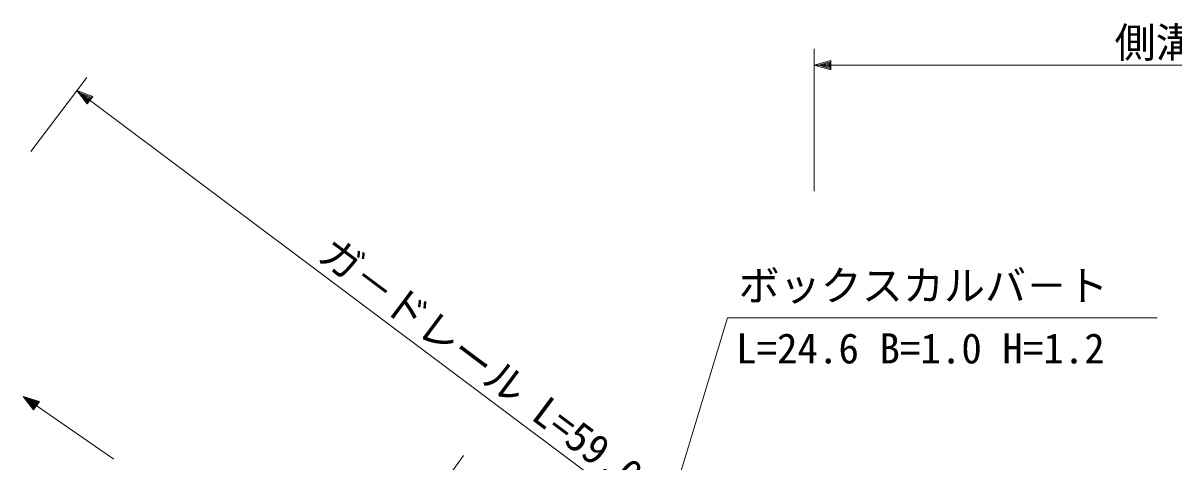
# Model space of a CAD drawing. Units: millimetres, scale not verified. Extents: x 40000 to 680000, y 20000 to 380000.
# Drawn here: x 110403 to 180477, y 310366 to 337084 of the extents above; entities that cross this region are included whole.
import ezdxf
from ezdxf.enums import TextEntityAlignment as Align

# ---------------------------------------------------------------- set-up
doc = ezdxf.new("R2010")
doc.units = ezdxf.units.MM
doc.header["$LTSCALE"] = 1000
doc.layers.add('M-BGD', color=7, linetype='Continuous', lineweight=13)
doc.layers.add('M-STR-HTXT', color=7, linetype='Continuous', lineweight=13)
doc.styles.add('ＭＳ ゴシック', font='')
doc.styles.get('ＭＳ ゴシック').set_extended_font_data('MS Gothic')

msp = doc.modelspace()

# ---------------------------------------------------------------- linework, layer by layer
at = {"layer": 'M-BGD'}
for p, q in [((115934, 310533), (110403, 314361)), ((110403, 314361), (111042, 313531)), ((111407, 314055), (110403, 314361)), ((110502, 314293), (111043, 313603)), ((111340, 314028), (110502, 314293)), ((110600, 314225), (111045, 313675)), ((111273, 314002), (110600, 314225)), ((110699, 314157), (111046, 313747)), ((111206, 313976), (110699, 314157)), ((110797, 314088), (111047, 313818)), ((111139, 313949), (110797, 314088)), ((110929, 313998), (111049, 313890)), ((111071, 313923), (110929, 313998)), ((111042, 313531), (111407, 314055)), ((111043, 313603), (111340, 314028)), ((111045, 313675), (111273, 314002)), ((111046, 313747), (111206, 313976)), ((111047, 313818), (111139, 313949)), ((111049, 313890), (111071, 313923))]:
    msp.add_line(p, q, dxfattribs=at)
at = {"layer": 'M-STR-HTXT'}
for p, q in [((158580, 326843), (158580, 335514)), ((158580, 334517), (159580, 334796)), ((158580, 334517), (207936, 334517)), ((159580, 334239), (158580, 334517)), ((158860, 334517), (159540, 334717)), ((159540, 334318), (158860, 334517)), ((159020, 334517), (159500, 334637)), ((159500, 334398), (159020, 334517)), ((159260, 334517), (159460, 334557)), ((159460, 334478), (159260, 334517)), ((159460, 334557), (159460, 334478)), ((159500, 334637), (159500, 334398)), ((159540, 334717), (159540, 334318)), ((159580, 334796), (159580, 334239)), ((110874, 329257), (114284, 333777)), ((113684, 332981), (155256, 301834)), ((113684, 332981), (114651, 332605)), ((114315, 332159), (113684, 332981)), ((113907, 332813), (114571, 332565)), ((114331, 332247), (113907, 332813)), ((114035, 332718), (114491, 332526)), ((114347, 332335), (114035, 332718)), ((114227, 332574), (114411, 332486)), ((114363, 332422), (114227, 332574)), ((114651, 332605), (114315, 332159)), ((114571, 332565), (114331, 332247)), ((114491, 332526), (114347, 332335)), ((114411, 332486), (114363, 332422)), ((142531, 283698), (153302, 319138)), ((153302, 319138), (179460, 319138)), ((123469, 291658), (137223, 310762))]:
    msp.add_line(p, q, dxfattribs=at)

# ---------------------------------------------------------------- texts
at = {"layer": 'M-STR-HTXT', "style": 'ＭＳ ゴシック'}
for s, p in [('側溝\u3000L=51.6', (176861, 334431)), ('ボックスカルバ－ト', (153969, 319636)), ('L=24.6 B=1.0 H=1.2', (153815, 315815))]:
    msp.add_text(s, height=1833, dxfattribs=at).set_placement(p, align=Align.BOTTOM_LEFT)
msp.add_text('ガ－ドレール L=59.0', height=1833, rotation=323.194, dxfattribs=at).set_placement((127914, 322308), align=Align.BOTTOM_LEFT)

doc.saveas('drawing.dxf')
